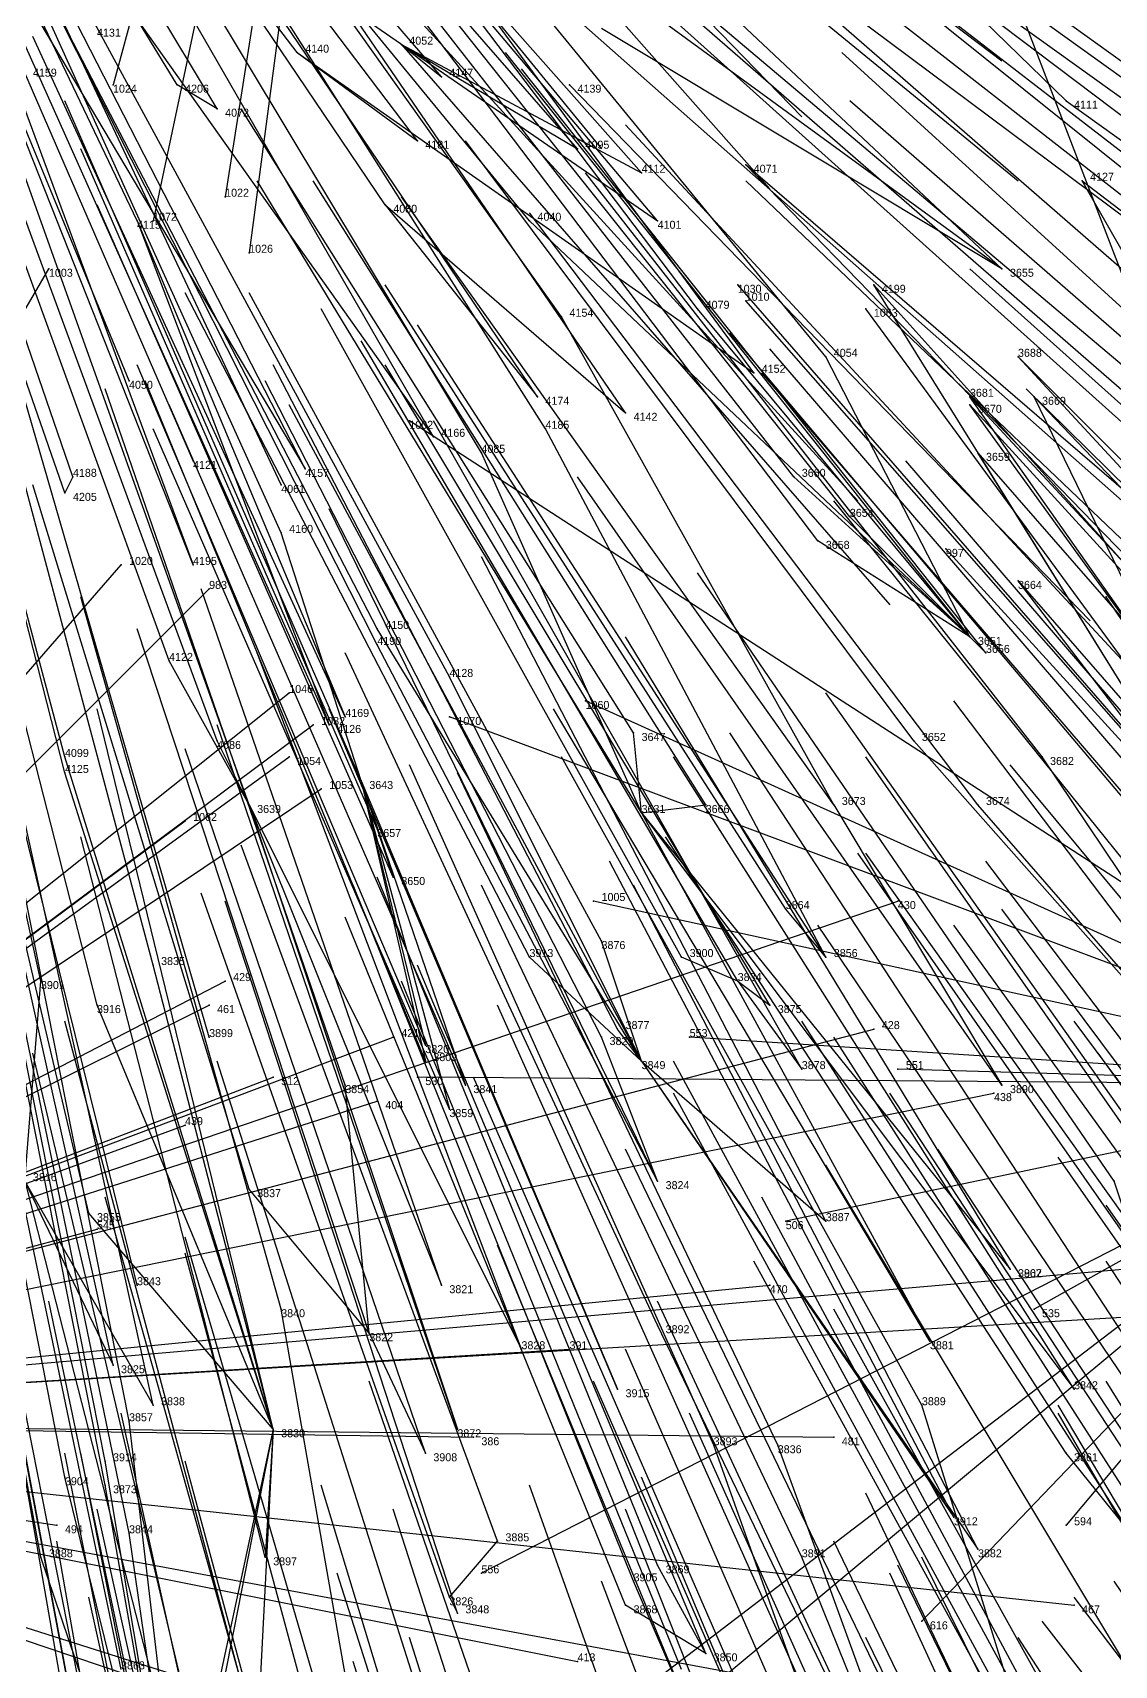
# Model space of a CAD drawing. Extents: x -0.5 to 0.59, y -0.5 to 0.58.
# Drawn here: x 0.061 to 0.196, y -0.3425 to -0.1385 of the extents above; entities that cross this region are included whole.
import ezdxf

# ---------------------------------------------------------------- set-up
doc = ezdxf.new("R2010")
doc.units = 0
for name, color, linetype in [('Facilities', 3, 'CONTINUOUS'), ('Facilities_lines', 3, 'CONTINUOUS'), ('Normals', 1, 'CONTINUOUS'), ('Source_points', 5, 'CONTINUOUS'), ('Text', 3, 'CONTINUOUS')]:
    doc.layers.add(name, color=color, linetype=linetype)

msp = doc.modelspace()

# ---------------------------------------------------------------- linework, layer by layer
at = {"layer": 'Facilities', "color": 3}
for p in [(0.107, -0.14, -0.44), (0.094, -0.141, -0.424), (0.128, -0.145, -0.484), (0.084, -0.148, -0.426), (0.105, -0.16, -0.479), (0.074, -0.162, -0.446), (0.182, -0.168, -0.62), (0.073, -0.182, -0.491), (0.111, -0.189, -0.547), (0.081, -0.192, -0.522), (0.066, -0.194, -0.511), (0.092, -0.195, -0.539), (0.178, -0.214, -0.696), (0.102, -0.232, -0.634), (0.088, -0.235, -0.628), (0.137, -0.236, -0.682), (0.161, -0.235, -0.712), (0.16, -0.254, -0.75), (0.149, -0.257, -0.742), (0.083, -0.264, -0.691), (0.137, -0.267, -0.75), (0.139, -0.282, -0.786), (0.074, -0.295, -0.759), (0.103, -0.301, -0.796), (0.091, -0.313, -0.815), (0.113, -0.334, -0.881), (0.145, -0.341, -0.927)]:
    msp.add_point(p, dxfattribs=at)
at = {"layer": 'Facilities_lines', "color": 3}
for p, q in [((0.109, -0.006, -1.25), (0.071, -0.145, -1.25)), ((0.109, -0.006, -1.25), (0.076, -0.162, -1.25)), ((0.109, -0.006, -1.25), (0.085, -0.159, -1.25)), ((0.109, -0.006, -1.25), (0.088, -0.166, -1.25)), ((0.151, -0.109, -0.467), (0.19, -0.147, -0.602)), ((0.182, -0.168, -0.62), (0.108, -0.114, -0.392)), ((0.111, -0.189, -0.547), (0.06, -0.117, -0.328)), ((0.057, -0.129, -0.352), (0.095, -0.193, -0.538)), ((0.097, -0.133, -0.412), (0.139, -0.162, -0.533)), ((0.236, -0.27, -1.25), (0.184, -0.135, -1.25)), ((0.182, -0.168, -0.62), (0.132, -0.138, -0.476)), ((0.057, -0.14, -0.378), (0.081, -0.205, -0.55)), ((0.107, -0.14, -0.44), (0.129, -0.153, -0.5)), ((0.107, -0.14, -0.44), (0.137, -0.156, -0.518)), ((0.107, -0.14, -0.44), (0.112, -0.144, -0.456)), ((0.094, -0.141, -0.424), (0.151, -0.181, -0.59)), ((0.094, -0.141, -0.424), (0.109, -0.152, -0.469)), ((0.084, -0.148, -0.426), (0.079, -0.145, -0.414)), ((0.208, -0.205, -0.73), (0.15, -0.155, -0.541)), ((0.2, -0.171, -0.658), (0.192, -0.157, -0.62)), ((0.105, -0.16, -0.479), (0.135, -0.186, -0.576)), ((0.105, -0.16, -0.479), (0.124, -0.184, -0.555)), ((0.074, -0.162, -0.446), (0.098, -0.225, -0.614)), ((0.074, -0.162, -0.446), (0.1, -0.224, -0.613)), ((0.178, -0.214, -0.696), (0.123, -0.162, -0.508)), ((-0.021, -0.312, -1.25), (0.063, -0.168, -1.25)), ((0.236, -0.27, -1.25), (0.149, -0.17, -1.25)), ((0.21, -0.241, -0.799), (0.166, -0.17, -0.595)), ((0.178, -0.214, -0.696), (0.144, -0.173, -0.563)), ((0.236, -0.27, -1.25), (0.15, -0.172, -1.25)), ((0.236, -0.27, -1.25), (0.165, -0.173, -1.25)), ((0.161, -0.235, -0.712), (0.127, -0.174, -0.538)), ((0.178, -0.214, -0.696), (0.16, -0.179, -0.6)), ((0.208, -0.205, -0.73), (0.184, -0.179, -0.642)), ((0.204, -0.221, -0.751), (0.178, -0.184, -0.639)), ((0.204, -0.221, -0.751), (0.178, -0.185, -0.642)), ((0.204, -0.221, -0.751), (0.186, -0.184, -0.656)), ((0.236, -0.27, -1.25), (0.108, -0.187, -1.25)), ((0.16, -0.254, -0.75), (0.125, -0.188, -0.563)), ((0.137, -0.236, -0.682), (0.117, -0.191, -0.559)), ((0.21, -0.241, -0.799), (0.179, -0.191, -0.655)), ((0.066, -0.194, -0.511), (0.065, -0.196, -0.518)), ((0.178, -0.214, -0.696), (0.156, -0.194, -0.623)), ((0.178, -0.214, -0.696), (0.163, -0.199, -0.642)), ((0.102, -0.232, -0.634), (0.092, -0.201, -0.552)), ((0.178, -0.214, -0.696), (0.159, -0.202, -0.643)), ((0.236, -0.27, -1.25), (0.175, -0.203, -1.25)), ((-0.021, -0.312, -1.25), (0.072, -0.205, -1.25)), ((-0.021, -0.312, -1.25), (0.083, -0.208, -1.25)), ((0.21, -0.241, -0.799), (0.184, -0.207, -0.693)), ((0.236, -0.27, -1.25), (0.195, -0.209, -1.25)), ((0.137, -0.267, -0.75), (0.104, -0.213, -0.593)), ((0.178, -0.214, -0.696), (0.18, -0.216, -0.702)), ((0.139, -0.282, -0.786), (0.104, -0.215, -0.597)), ((0.088, -0.235, -0.628), (0.078, -0.217, -0.576)), ((0.137, -0.267, -0.75), (0.113, -0.219, -0.615)), ((-0.021, -0.312, -1.25), (0.093, -0.221, -1.25)), ((0.236, -0.27, -1.25), (0.13, -0.222, -1.25)), ((0.236, -0.27, -1.25), (0.113, -0.224, -1.25)), ((-0.021, -0.312, -1.25), (0.096, -0.225, -1.25)), ((0.137, -0.236, -0.682), (0.136, -0.226, -0.66)), ((0.088, -0.235, -0.628), (0.084, -0.227, -0.606)), ((0.232, -0.296, -0.94), (0.171, -0.227, -0.711)), ((-0.021, -0.312, -1.25), (0.093, -0.229, -1.25)), ((0.091, -0.313, -0.815), (0.065, -0.229, -0.594)), ((0.232, -0.296, -0.94), (0.187, -0.229, -0.739)), ((0.091, -0.313, -0.815), (0.065, -0.231, -0.599)), ((0.102, -0.232, -0.634), (0.106, -0.244, -0.666)), ((0.102, -0.232, -0.634), (0.104, -0.238, -0.65)), ((0.102, -0.232, -0.634), (0.11, -0.267, -0.722)), ((0.102, -0.232, -0.634), (0.11, -0.265, -0.717)), ((0.102, -0.232, -0.634), (0.115, -0.27, -0.734)), ((0.102, -0.232, -0.634), (0.113, -0.273, -0.739)), ((0.102, -0.232, -0.634), (0.134, -0.308, -0.84)), ((-0.021, -0.312, -1.25), (0.097, -0.233, -1.25)), ((0.088, -0.235, -0.628), (0.112, -0.295, -0.789)), ((0.088, -0.235, -0.628), (0.122, -0.303, -0.816)), ((0.088, -0.235, -0.628), (0.114, -0.313, -0.833)), ((0.137, -0.236, -0.682), (0.145, -0.235, -0.691)), ((0.137, -0.236, -0.682), (0.191, -0.308, -0.905)), ((0.137, -0.236, -0.682), (0.183, -0.293, -0.864)), ((0.137, -0.236, -0.682), (0.173, -0.302, -0.871)), ((0.137, -0.236, -0.682), (0.183, -0.293, -0.865)), ((0.161, -0.235, -0.712), (0.182, -0.27, -0.815)), ((0.232, -0.296, -0.94), (0.179, -0.235, -0.738)), ((-0.021, -0.312, -1.25), (0.08, -0.237, -1.25)), ((-0.021, -0.312, -1.25), (0.169, -0.247, -1.25)), ((0.236, -0.27, -1.25), (0.131, -0.247, -1.25)), ((0.16, -0.254, -0.75), (0.155, -0.248, -0.731)), ((0.137, -0.267, -0.75), (0.132, -0.252, -0.712)), ((0.091, -0.313, -0.815), (0.076, -0.255, -0.664)), ((0.137, -0.267, -0.75), (0.123, -0.254, -0.705)), ((0.149, -0.257, -0.742), (0.142, -0.254, -0.727)), ((-0.021, -0.312, -1.25), (0.085, -0.257, -1.25)), ((0.06, -0.282, -0.72), (0.062, -0.257, -0.661)), ((0.149, -0.257, -0.742), (0.153, -0.26, -0.755)), ((0.149, -0.257, -0.742), (0.157, -0.268, -0.775)), ((-0.021, -0.312, -1.25), (0.083, -0.26, -1.25)), ((0.091, -0.313, -0.815), (0.069, -0.26, -0.673)), ((-0.021, -0.312, -1.25), (0.166, -0.263, -1.25)), ((0.137, -0.267, -0.75), (0.134, -0.263, -0.737)), ((-0.021, -0.312, -1.25), (0.106, -0.264, -1.25)), ((0.139, -0.282, -0.786), (0.132, -0.264, -0.739)), ((0.236, -0.27, -1.25), (0.143, -0.264, -1.25)), ((0.137, -0.267, -0.75), (0.179, -0.328, -0.934)), ((0.137, -0.267, -0.75), (0.16, -0.287, -0.821)), ((0.137, -0.267, -0.75), (0.176, -0.324, -0.922)), ((-0.021, -0.312, -1.25), (0.091, -0.269, -1.25)), ((0.236, -0.27, -1.25), (0.109, -0.269, -1.25)), ((0.236, -0.27, -1.25), (0.169, -0.268, -1.25)), ((-0.021, -0.312, -1.25), (0.181, -0.271, -1.25)), ((0.103, -0.301, -0.796), (0.1, -0.27, -0.72)), ((0.236, -0.27, -1.25), (0.117, -0.331, -1.25)), ((0.236, -0.27, -1.25), (0.122, -0.365, -1.25)), ((0.236, -0.27, -1.25), (0.13, -0.351, -1.25)), ((0.236, -0.27, -1.25), (0.155, -0.287, -1.25)), ((0.236, -0.27, -1.25), (0.172, -0.337, -1.25)), ((0.236, -0.27, -1.25), (0.186, -0.298, -1.25)), ((0.236, -0.27, -1.25), (0.19, -0.325, -1.25)), ((-0.021, -0.312, -1.25), (0.104, -0.272, -1.25)), ((-0.021, -0.312, -1.25), (0.08, -0.275, -1.25)), ((0.06, -0.282, -0.72), (0.071, -0.305, -0.784)), ((0.06, -0.282, -0.72), (0.076, -0.31, -0.797)), ((0.103, -0.301, -0.796), (0.088, -0.283, -0.742)), ((0.211, -0.327, -0.971), (0.196, -0.282, -0.859)), ((0.091, -0.313, -0.815), (0.068, -0.286, -0.736)), ((-0.021, -0.312, -1.25), (0.069, -0.288, -1.25)), ((-0.021, -0.312, -1.25), (0.22, -0.291, -1.25)), ((-0.021, -0.312, -1.25), (0.153, -0.295, -1.25)), ((-0.021, -0.312, -1.25), (0.197, -0.299, -1.25)), ((0.106, -0.378, -0.981), (0.092, -0.298, -0.78)), ((0.103, -0.301, -0.796), (0.11, -0.316, -0.837)), ((0.178, -0.381, -1.052), (0.139, -0.3, -0.827)), ((-0.021, -0.312, -1.25), (0.128, -0.303, -1.25)), ((0.185, -0.352, -0.995), (0.172, -0.31, -0.886)), ((-0.021, -0.312, -1.25), (0.116, -0.314, -1.25)), ((-0.021, -0.312, -1.25), (0.139, -0.366, -1.25)), ((-0.021, -0.312, -1.25), (0.129, -0.342, -1.25)), ((-0.021, -0.312, -1.25), (0.184, -0.35, -1.25)), ((-0.021, -0.312, -1.25), (0.191, -0.335, -1.25)), ((-0.021, -0.312, -1.25), (0.127, -0.359, -1.25)), ((-0.021, -0.312, -1.25), (0.161, -0.314, -1.25)), ((-0.021, -0.312, -1.25), (0.064, -0.325, -1.25)), ((0.082, -0.388, -0.991), (0.073, -0.312, -0.8)), ((0.091, -0.313, -0.815), (0.081, -0.364, -0.932)), ((0.091, -0.313, -0.815), (0.082, -0.355, -0.912)), ((0.091, -0.313, -0.815), (0.089, -0.352, -0.908)), ((0.091, -0.313, -0.815), (0.09, -0.329, -0.854)), ((0.172, -0.388, -1.061), (0.146, -0.315, -0.867)), ((0.178, -0.381, -1.052), (0.154, -0.315, -0.877)), ((0.211, -0.342, -1.005), (0.19, -0.316, -0.922)), ((0.082, -0.388, -0.991), (0.07, -0.317, -0.811)), ((0.082, -0.388, -0.991), (0.065, -0.319, -0.815)), ((0.082, -0.388, -0.991), (0.07, -0.32, -0.82)), ((0.082, -0.388, -0.991), (0.073, -0.326, -0.834)), ((0.113, -0.334, -0.881), (0.119, -0.327, -0.87)), ((0.082, -0.388, -0.991), (0.062, -0.329, -0.836)), ((0.145, -0.341, -0.927), (0.139, -0.33, -0.895)), ((0.178, -0.381, -1.052), (0.157, -0.329, -0.911)), ((0.169, -0.409, -1.107), (0.136, -0.332, -0.896)), ((0.113, -0.334, -0.881), (0.114, -0.336, -0.886)), ((0.145, -0.341, -0.927), (0.135, -0.335, -0.904))]:
    msp.add_line(p, q, dxfattribs=at)
at = {"layer": 'Normals', "color": 1}
for p, q in [((0.079, -0.145, -0.414), (0.031, -0.066, -0.451)), ((0.094, -0.141, -0.424), (0.038, -0.067, -0.461)), ((0.084, -0.148, -0.426), (0.036, -0.068, -0.462)), ((0.112, -0.144, -0.456), (0.051, -0.073, -0.492)), ((0.074, -0.162, -0.446), (0.034, -0.078, -0.482)), ((0.109, -0.152, -0.469), (0.053, -0.078, -0.505)), ((0.105, -0.16, -0.479), (0.053, -0.083, -0.516)), ((0.129, -0.153, -0.5), (0.068, -0.083, -0.537)), ((0.074, -0.082, -0.278), (0.132, -0.153, -0.236)), ((0.093, -0.083, -0.312), (0.157, -0.149, -0.272)), ((0.137, -0.156, -0.518), (0.075, -0.086, -0.555)), ((0.108, -0.086, -0.344), (0.182, -0.142, -0.307)), ((0.092, -0.089, -0.32), (0.153, -0.158, -0.281)), ((0.123, -0.162, -0.508), (0.064, -0.09, -0.545)), ((0.139, -0.162, -0.533), (0.079, -0.091, -0.571)), ((0.073, -0.182, -0.491), (0.038, -0.097, -0.53)), ((0.127, -0.174, -0.538), (0.073, -0.098, -0.575)), ((0.144, -0.173, -0.563), (0.088, -0.099, -0.6)), ((0.112, -0.098, -0.371), (0.184, -0.157, -0.337)), ((0.128, -0.1, -0.405), (0.199, -0.157, -0.366)), ((0.151, -0.181, -0.59), (0.096, -0.106, -0.627)), ((0.182, -0.168, -0.62), (0.115, -0.105, -0.659)), ((0.066, -0.194, -0.511), (0.036, -0.107, -0.552)), ((0.124, -0.184, -0.555), (0.072, -0.107, -0.592)), ((0.16, -0.179, -0.6), (0.101, -0.107, -0.637)), ((0.065, -0.196, -0.518), (0.035, -0.11, -0.558)), ((0.081, -0.192, -0.522), (0.045, -0.109, -0.563)), ((0.111, -0.189, -0.547), (0.065, -0.109, -0.586)), ((0.125, -0.188, -0.563), (0.075, -0.109, -0.6)), ((0.135, -0.186, -0.576), (0.083, -0.11, -0.613)), ((0.146, -0.11, -0.458), (0.221, -0.164, -0.419)), ((0.151, -0.109, -0.467), (0.226, -0.163, -0.428)), ((0.095, -0.193, -0.538), (0.053, -0.111, -0.578)), ((0.092, -0.195, -0.539), (0.053, -0.112, -0.579)), ((0.117, -0.191, -0.559), (0.069, -0.111, -0.597)), ((0.151, -0.111, -0.469), (0.226, -0.165, -0.431)), ((0.092, -0.201, -0.552), (0.054, -0.117, -0.591)), ((0.081, -0.205, -0.55), (0.047, -0.119, -0.589)), ((0.156, -0.194, -0.623), (0.099, -0.121, -0.66)), ((0.163, -0.199, -0.642), (0.105, -0.126, -0.679)), ((0.159, -0.202, -0.643), (0.103, -0.128, -0.68)), ((0.13, -0.127, -0.454), (0.199, -0.189, -0.418)), ((0.151, -0.127, -0.494), (0.226, -0.183, -0.457)), ((0.078, -0.217, -0.576), (0.046, -0.129, -0.613)), ((0.104, -0.213, -0.593), (0.061, -0.13, -0.628)), ((0.102, -0.129, -0.411), (0.164, -0.197, -0.372)), ((0.136, -0.13, -0.471), (0.206, -0.191, -0.432)), ((0.172, -0.13, -0.538), (0.246, -0.186, -0.503)), ((0.104, -0.215, -0.597), (0.062, -0.132, -0.633)), ((0.139, -0.131, -0.478), (0.21, -0.191, -0.439)), ((0.168, -0.131, -0.533), (0.243, -0.189, -0.499)), ((0.113, -0.219, -0.615), (0.068, -0.136, -0.651)), ((0.128, -0.136, -0.466), (0.197, -0.197, -0.428)), ((0.229, -0.196, -0.753), (0.159, -0.135, -0.791)), ((0.169, -0.137, -0.543), (0.242, -0.194, -0.507)), ((0.065, -0.229, -0.594), (0.041, -0.139, -0.632)), ((0.084, -0.227, -0.606), (0.052, -0.14, -0.643)), ((0.098, -0.225, -0.614), (0.06, -0.14, -0.65)), ((0.1, -0.224, -0.613), (0.061, -0.139, -0.648)), ((0.107, -0.14, -0.44), (0.168, -0.21, -0.404)), ((0.065, -0.231, -0.599), (0.042, -0.141, -0.638)), ((0.178, -0.214, -0.696), (0.12, -0.141, -0.733)), ((0.23, -0.203, -0.768), (0.162, -0.141, -0.806)), ((0.18, -0.216, -0.702), (0.122, -0.143, -0.738)), ((0.071, -0.145, -1.25), (0.071, -0.145, -1.15)), ((0.128, -0.145, -0.484), (0.193, -0.212, -0.448)), ((0.088, -0.235, -0.628), (0.057, -0.148, -0.665)), ((0.102, -0.232, -0.634), (0.065, -0.147, -0.671)), ((0.136, -0.226, -0.66), (0.087, -0.148, -0.699)), ((0.233, -0.208, -0.781), (0.163, -0.147, -0.818)), ((0.19, -0.147, -0.602), (0.265, -0.201, -0.563)), ((0.198, -0.218, -0.735), (0.135, -0.15, -0.773)), ((0.104, -0.238, -0.65), (0.067, -0.153, -0.688)), ((0.171, -0.227, -0.711), (0.115, -0.152, -0.746)), ((0.15, -0.155, -0.541), (0.215, -0.222, -0.504)), ((0.137, -0.236, -0.682), (0.089, -0.157, -0.72)), ((0.145, -0.235, -0.691), (0.096, -0.157, -0.729)), ((0.187, -0.229, -0.739), (0.13, -0.156, -0.777)), ((0.217, -0.221, -0.774), (0.15, -0.157, -0.812)), ((0.192, -0.157, -0.62), (0.265, -0.213, -0.582)), ((0.085, -0.159, -1.25), (0.085, -0.159, -1.15)), ((0.161, -0.235, -0.712), (0.107, -0.159, -0.749)), ((0.106, -0.244, -0.666), (0.069, -0.16, -0.704)), ((0.179, -0.235, -0.738), (0.123, -0.161, -0.776)), ((0.076, -0.162, -1.25), (0.076, -0.162, -1.15)), ((0.076, -0.255, -0.664), (0.052, -0.165, -0.7)), ((0.062, -0.257, -0.661), (0.042, -0.166, -0.697)), ((0.088, -0.166, -1.25), (0.088, -0.166, -1.15)), ((0.063, -0.168, -1.25), (0.063, -0.168, -1.15)), ((0.247, -0.23, -0.844), (0.178, -0.168, -0.881)), ((0.069, -0.26, -0.673), (0.046, -0.17, -0.708)), ((0.123, -0.254, -0.705), (0.08, -0.171, -0.742)), ((0.132, -0.252, -0.712), (0.088, -0.171, -0.749)), ((0.155, -0.248, -0.731), (0.105, -0.17, -0.768)), ((0.149, -0.17, -1.25), (0.149, -0.17, -1.15)), ((0.166, -0.17, -0.595), (0.228, -0.239, -0.557)), ((0.142, -0.254, -0.727), (0.097, -0.173, -0.765)), ((0.15, -0.172, -1.25), (0.15, -0.172, -1.15)), ((0.165, -0.173, -1.25), (0.165, -0.173, -1.15)), ((0.083, -0.264, -0.691), (0.057, -0.174, -0.727)), ((0.16, -0.254, -0.75), (0.109, -0.175, -0.786)), ((0.149, -0.257, -0.742), (0.102, -0.177, -0.779)), ((0.208, -0.247, -0.807), (0.148, -0.176, -0.844)), ((0.214, -0.249, -0.821), (0.153, -0.178, -0.857)), ((0.184, -0.179, -0.642), (0.249, -0.244, -0.602)), ((0.11, -0.265, -0.717), (0.074, -0.18, -0.755)), ((0.134, -0.263, -0.737), (0.091, -0.18, -0.774)), ((0.153, -0.26, -0.755), (0.105, -0.18, -0.791)), ((0.213, -0.252, -0.824), (0.152, -0.181, -0.86)), ((0.1, -0.27, -0.72), (0.07, -0.183, -0.758)), ((0.11, -0.267, -0.722), (0.075, -0.182, -0.76)), ((0.132, -0.264, -0.739), (0.09, -0.182, -0.776)), ((0.251, -0.248, -0.883), (0.185, -0.183, -0.92)), ((0.115, -0.27, -0.734), (0.078, -0.185, -0.772)), ((0.137, -0.267, -0.75), (0.093, -0.185, -0.787)), ((0.178, -0.184, -0.639), (0.24, -0.251, -0.6)), ((0.178, -0.185, -0.642), (0.24, -0.253, -0.604)), ((0.186, -0.184, -0.656), (0.25, -0.251, -0.617)), ((0.108, -0.187, -1.25), (0.108, -0.187, -1.15)), ((0.157, -0.268, -0.775), (0.111, -0.187, -0.811)), ((0.113, -0.273, -0.739), (0.076, -0.188, -0.777)), ((0.179, -0.191, -0.655), (0.24, -0.261, -0.617)), ((0.231, -0.263, -0.874), (0.17, -0.192, -0.912)), ((0.088, -0.283, -0.742), (0.061, -0.195, -0.78)), ((0.182, -0.27, -0.815), (0.129, -0.194, -0.852)), ((0.068, -0.286, -0.736), (0.047, -0.197, -0.774)), ((0.219, -0.269, -0.867), (0.161, -0.197, -0.904)), ((0.139, -0.282, -0.786), (0.098, -0.198, -0.822)), ((0.16, -0.287, -0.821), (0.117, -0.204, -0.858)), ((0.175, -0.203, -1.25), (0.175, -0.203, -1.15)), ((0.074, -0.295, -0.759), (0.052, -0.206, -0.799)), ((0.072, -0.205, -1.25), (0.072, -0.205, -1.15)), ((0.196, -0.282, -0.859), (0.144, -0.206, -0.897)), ((0.112, -0.295, -0.789), (0.082, -0.208, -0.827)), ((0.083, -0.208, -1.25), (0.083, -0.208, -1.15)), ((0.184, -0.207, -0.693), (0.245, -0.277, -0.656)), ((0.092, -0.298, -0.78), (0.067, -0.209, -0.818)), ((0.195, -0.209, -1.25), (0.195, -0.209, -1.15)), ((0.103, -0.301, -0.796), (0.074, -0.213, -0.834)), ((0.183, -0.293, -0.864), (0.135, -0.214, -0.902)), ((0.183, -0.293, -0.865), (0.135, -0.214, -0.903)), ((0.071, -0.305, -0.784), (0.051, -0.215, -0.822)), ((0.122, -0.303, -0.816), (0.089, -0.216, -0.853)), ((0.139, -0.3, -0.827), (0.1, -0.216, -0.865)), ((0.076, -0.31, -0.797), (0.056, -0.219, -0.835)), ((0.073, -0.312, -0.8), (0.055, -0.221, -0.837)), ((0.093, -0.221, -1.25), (0.093, -0.221, -1.15)), ((0.13, -0.222, -1.25), (0.13, -0.222, -1.15)), ((0.213, -0.296, -0.913), (0.16, -0.221, -0.951)), ((0.232, -0.296, -0.94), (0.176, -0.222, -0.977)), ((0.091, -0.313, -0.815), (0.069, -0.223, -0.853)), ((0.134, -0.308, -0.84), (0.098, -0.223, -0.878)), ((0.113, -0.224, -1.25), (0.113, -0.224, -1.15)), ((0.173, -0.302, -0.871), (0.126, -0.223, -0.909)), ((0.07, -0.317, -0.811), (0.052, -0.226, -0.848)), ((0.114, -0.313, -0.833), (0.084, -0.225, -0.87)), ((0.096, -0.225, -1.25), (0.096, -0.225, -1.15)), ((0.199, -0.304, -0.907), (0.148, -0.226, -0.945)), ((0.065, -0.319, -0.815), (0.047, -0.228, -0.852)), ((0.11, -0.316, -0.837), (0.08, -0.228, -0.875)), ((0.07, -0.32, -0.82), (0.052, -0.229, -0.856)), ((0.093, -0.229, -1.25), (0.093, -0.229, -1.15)), ((0.146, -0.315, -0.867), (0.108, -0.23, -0.905)), ((0.172, -0.31, -0.886), (0.127, -0.229, -0.925)), ((0.191, -0.308, -0.905), (0.141, -0.229, -0.943)), ((0.218, -0.305, -0.937), (0.165, -0.229, -0.975)), ((0.242, -0.301, -0.965), (0.183, -0.23, -1.004)), ((0.154, -0.315, -0.877), (0.114, -0.231, -0.915)), ((0.073, -0.326, -0.834), (0.054, -0.234, -0.871)), ((0.097, -0.233, -1.25), (0.097, -0.233, -1.15)), ((0.062, -0.329, -0.836), (0.045, -0.237, -0.873)), ((0.08, -0.237, -1.25), (0.08, -0.237, -1.15)), ((0.09, -0.329, -0.854), (0.067, -0.239, -0.89)), ((0.119, -0.327, -0.87), (0.087, -0.24, -0.907)), ((0.19, -0.316, -0.922), (0.14, -0.239, -0.961)), ((0.176, -0.324, -0.922), (0.133, -0.242, -0.959)), ((0.217, -0.317, -0.96), (0.164, -0.241, -0.998)), ((0.219, -0.317, -0.962), (0.165, -0.241, -1.001)), ((0.236, -0.316, -0.987), (0.18, -0.242, -1.024)), ((0.139, -0.33, -0.895), (0.104, -0.244, -0.931)), ((0.113, -0.334, -0.881), (0.082, -0.246, -0.917)), ((0.136, -0.332, -0.896), (0.101, -0.245, -0.932)), ((0.157, -0.329, -0.911), (0.117, -0.245, -0.948)), ((0.179, -0.328, -0.934), (0.136, -0.245, -0.971)), ((0.114, -0.336, -0.886), (0.085, -0.247, -0.923)), ((0.131, -0.247, -1.25), (0.131, -0.247, -1.15)), ((0.169, -0.247, -1.25), (0.169, -0.247, -1.15)), ((0.237, -0.322, -1), (0.182, -0.248, -1.037)), ((0.135, -0.335, -0.904), (0.1, -0.249, -0.94)), ((0.211, -0.327, -0.971), (0.159, -0.25, -1.009)), ((0.23, -0.325, -0.996), (0.176, -0.25, -1.033)), ((0.072, -0.343, -0.875), (0.053, -0.252, -0.912)), ((0.145, -0.341, -0.927), (0.109, -0.255, -0.963)), ((0.085, -0.257, -1.25), (0.085, -0.257, -1.15)), ((0.142, -0.343, -0.929), (0.107, -0.257, -0.965)), ((0.068, -0.351, -0.894), (0.05, -0.26, -0.931)), ((0.083, -0.26, -1.25), (0.083, -0.26, -1.15)), ((0.157, -0.345, -0.947), (0.119, -0.26, -0.983)), ((0.089, -0.352, -0.908), (0.065, -0.262, -0.945)), ((0.207, -0.34, -0.996), (0.157, -0.262, -1.033)), ((0.166, -0.263, -1.25), (0.166, -0.263, -1.15)), ((0.246, -0.336, -1.042), (0.191, -0.262, -1.079)), ((0.106, -0.264, -1.25), (0.106, -0.264, -1.15)), ((0.143, -0.264, -1.25), (0.143, -0.264, -1.15)), ((0.211, -0.342, -1.005), (0.161, -0.264, -1.041)), ((0.082, -0.355, -0.912), (0.061, -0.266, -0.95)), ((0.112, -0.355, -0.931), (0.084, -0.267, -0.968)), ((0.185, -0.348, -0.986), (0.141, -0.267, -1.023)), ((0.248, -0.341, -1.054), (0.194, -0.266, -1.092)), ((0.091, -0.269, -1.25), (0.091, -0.269, -1.15)), ((0.109, -0.269, -1.25), (0.109, -0.269, -1.15)), ((0.153, -0.354, -0.965), (0.116, -0.269, -1.002)), ((0.169, -0.268, -1.25), (0.169, -0.268, -1.15)), ((0.185, -0.352, -0.995), (0.141, -0.271, -1.032)), ((0.219, -0.349, -1.029), (0.168, -0.271, -1.066)), ((0.181, -0.271, -1.25), (0.181, -0.271, -1.15)), ((0.104, -0.272, -1.25), (0.104, -0.272, -1.15)), ((0.081, -0.364, -0.932), (0.058, -0.274, -0.97)), ((0.08, -0.275, -1.25), (0.08, -0.275, -1.15)), ((0.175, -0.361, -1.004), (0.135, -0.278, -1.041)), ((0.225, -0.356, -1.052), (0.174, -0.278, -1.089)), ((0.242, -0.355, -1.075), (0.189, -0.279, -1.111)), ((0.208, -0.36, -1.038), (0.16, -0.28, -1.075)), ((0.095, -0.373, -0.962), (0.07, -0.284, -0.999)), ((0.196, -0.366, -1.037), (0.152, -0.284, -1.074)), ((0.248, -0.361, -1.095), (0.195, -0.285, -1.132)), ((0.155, -0.287, -1.25), (0.155, -0.287, -1.15)), ((0.072, -0.38, -0.966), (0.055, -0.289, -1.004)), ((0.069, -0.288, -1.25), (0.069, -0.288, -1.15)), ((0.106, -0.378, -0.981), (0.08, -0.289, -1.018)), ((0.104, -0.38, -0.986), (0.08, -0.291, -1.023)), ((0.154, -0.375, -1.013), (0.119, -0.29, -1.051)), ((0.196, -0.374, -1.055), (0.151, -0.292, -1.092)), ((0.246, -0.37, -1.111), (0.195, -0.292, -1.148)), ((0.153, -0.295, -1.25), (0.153, -0.295, -1.15)), ((0.082, -0.388, -0.991), (0.063, -0.297, -1.029)), ((0.178, -0.381, -1.052), (0.139, -0.297, -1.089)), ((0.206, -0.379, -1.08), (0.161, -0.298, -1.117)), ((0.186, -0.298, -1.25), (0.186, -0.298, -1.15)), ((0.074, -0.391, -0.995), (0.057, -0.3, -1.033)), ((0.128, -0.303, -1.25), (0.128, -0.303, -1.15)), ((0.172, -0.388, -1.061), (0.135, -0.303, -1.099)), ((0.133, -0.394, -1.041), (0.103, -0.307, -1.08)), ((0.168, -0.392, -1.067), (0.131, -0.307, -1.105)), ((0.244, -0.386, -1.141), (0.195, -0.307, -1.178)), ((0.236, -0.389, -1.139), (0.189, -0.31, -1.176)), ((0.092, -0.401, -1.029), (0.072, -0.311, -1.067)), ((0.181, -0.396, -1.089), (0.143, -0.311, -1.126)), ((0.236, -0.392, -1.142), (0.189, -0.311, -1.179)), ((0.075, -0.405, -1.03), (0.059, -0.313, -1.066)), ((0.116, -0.314, -1.25), (0.116, -0.314, -1.15)), ((0.161, -0.314, -1.25), (0.161, -0.314, -1.15)), ((0.083, -0.407, -1.038), (0.065, -0.316, -1.075)), ((0.085, -0.407, -1.039), (0.067, -0.316, -1.076)), ((0.104, -0.406, -1.048), (0.08, -0.317, -1.086)), ((0.124, -0.409, -1.068), (0.097, -0.32, -1.106)), ((0.154, -0.407, -1.088), (0.123, -0.32, -1.126)), ((0.173, -0.405, -1.101), (0.137, -0.319, -1.138)), ((0.205, -0.405, -1.135), (0.165, -0.321, -1.172)), ((0.089, -0.413, -1.056), (0.069, -0.323, -1.094)), ((0.134, -0.41, -1.079), (0.106, -0.323, -1.118)), ((0.169, -0.409, -1.107), (0.135, -0.323, -1.144)), ((0.064, -0.325, -1.25), (0.064, -0.325, -1.15)), ((0.19, -0.325, -1.25), (0.19, -0.325, -1.15)), ((0.08, -0.418, -1.065), (0.064, -0.327, -1.102)), ((0.201, -0.41, -1.142), (0.161, -0.327, -1.18)), ((0.21, -0.414, -1.161), (0.169, -0.33, -1.196)), ((0.214, -0.414, -1.165), (0.172, -0.329, -1.196)), ((0.127, -0.419, -1.095), (0.099, -0.331, -1.134)), ((0.117, -0.331, -1.25), (0.117, -0.331, -1.15)), ((0.165, -0.419, -1.125), (0.132, -0.332, -1.163)), ((0.207, -0.416, -1.162), (0.168, -0.331, -1.198)), ((0.252, -0.415, -1.214), (0.196, -0.332, -1.218)), ((0.088, -0.424, -1.083), (0.068, -0.334, -1.121)), ((0.251, -0.413, -1.209), (0.191, -0.334, -1.219)), ((0.191, -0.335, -1.25), (0.191, -0.335, -1.15)), ((0.172, -0.337, -1.25), (0.172, -0.337, -1.15)), ((0.248, -0.415, -1.21), (0.187, -0.337, -1.22)), ((0.136, -0.427, -1.121), (0.108, -0.339, -1.158)), ((0.208, -0.427, -1.189), (0.165, -0.339, -1.207)), ((0.238, -0.422, -1.21), (0.184, -0.339, -1.224)), ((0.129, -0.431, -1.124), (0.101, -0.342, -1.161)), ((0.129, -0.342, -1.25), (0.129, -0.342, -1.15))]:
    msp.add_line(p, q, dxfattribs=at)
at = {"layer": 'Source_points', "color": 5}
for p in [(0.112, -0.144, -0.456), (0.071, -0.145, -1.25), (0.079, -0.145, -0.414), (0.19, -0.147, -0.602), (0.109, -0.152, -0.469), (0.129, -0.153, -0.5), (0.15, -0.155, -0.541), (0.137, -0.156, -0.518), (0.192, -0.157, -0.62), (0.085, -0.159, -1.25), (0.076, -0.162, -1.25), (0.123, -0.162, -0.508), (0.139, -0.162, -0.533), (0.088, -0.166, -1.25), (0.063, -0.168, -1.25), (0.149, -0.17, -1.25), (0.166, -0.17, -0.595), (0.144, -0.173, -0.563), (0.15, -0.172, -1.25), (0.165, -0.173, -1.25), (0.127, -0.174, -0.538), (0.16, -0.179, -0.6), (0.184, -0.179, -0.642), (0.151, -0.181, -0.59), (0.124, -0.184, -0.555), (0.178, -0.184, -0.639), (0.178, -0.185, -0.642), (0.186, -0.184, -0.656), (0.108, -0.187, -1.25), (0.135, -0.186, -0.576), (0.125, -0.188, -0.563), (0.117, -0.191, -0.559), (0.179, -0.191, -0.655), (0.095, -0.193, -0.538), (0.156, -0.194, -0.623), (0.065, -0.196, -0.518), (0.163, -0.199, -0.642), (0.092, -0.201, -0.552), (0.159, -0.202, -0.643), (0.175, -0.203, -1.25), (0.072, -0.205, -1.25), (0.081, -0.205, -0.55), (0.083, -0.208, -1.25), (0.184, -0.207, -0.693), (0.195, -0.209, -1.25), (0.104, -0.213, -0.593), (0.104, -0.215, -0.597), (0.18, -0.216, -0.702), (0.078, -0.217, -0.576), (0.113, -0.219, -0.615), (0.093, -0.221, -1.25), (0.13, -0.222, -1.25), (0.1, -0.224, -0.613), (0.113, -0.224, -1.25), (0.096, -0.225, -1.25), (0.098, -0.225, -0.614), (0.136, -0.226, -0.66), (0.084, -0.227, -0.606), (0.171, -0.227, -0.711), (0.065, -0.229, -0.594), (0.093, -0.229, -1.25), (0.187, -0.229, -0.739), (0.065, -0.231, -0.599), (0.097, -0.233, -1.25), (0.145, -0.235, -0.691), (0.179, -0.235, -0.738), (0.08, -0.237, -1.25), (0.104, -0.238, -0.65), (0.106, -0.244, -0.666), (0.131, -0.247, -1.25), (0.155, -0.248, -0.731), (0.169, -0.247, -1.25), (0.132, -0.252, -0.712), (0.076, -0.255, -0.664), (0.123, -0.254, -0.705), (0.142, -0.254, -0.727), (0.062, -0.257, -0.661), (0.085, -0.257, -1.25), (0.069, -0.26, -0.673), (0.083, -0.26, -1.25), (0.153, -0.26, -0.755), (0.134, -0.263, -0.737), (0.166, -0.263, -1.25), (0.106, -0.264, -1.25), (0.11, -0.265, -0.717), (0.132, -0.264, -0.739), (0.143, -0.264, -1.25), (0.11, -0.267, -0.722), (0.091, -0.269, -1.25), (0.109, -0.269, -1.25), (0.157, -0.268, -0.775), (0.169, -0.268, -1.25), (0.1, -0.27, -0.72), (0.115, -0.27, -0.734), (0.181, -0.271, -1.25), (0.182, -0.27, -0.815), (0.104, -0.272, -1.25), (0.113, -0.273, -0.739), (0.08, -0.275, -1.25), (0.088, -0.283, -0.742), (0.196, -0.282, -0.859), (0.068, -0.286, -0.736), (0.155, -0.287, -1.25), (0.16, -0.287, -0.821), (0.069, -0.288, -1.25), (0.183, -0.293, -0.864), (0.183, -0.293, -0.865), (0.112, -0.295, -0.789), (0.153, -0.295, -1.25), (0.092, -0.298, -0.78), (0.186, -0.298, -1.25), (0.139, -0.3, -0.827), (0.122, -0.303, -0.816), (0.128, -0.303, -1.25), (0.173, -0.302, -0.871), (0.071, -0.305, -0.784), (0.134, -0.308, -0.84), (0.191, -0.308, -0.905), (0.076, -0.31, -0.797), (0.172, -0.31, -0.886), (0.073, -0.312, -0.8), (0.114, -0.313, -0.833), (0.116, -0.314, -1.25), (0.161, -0.314, -1.25), (0.11, -0.316, -0.837), (0.146, -0.315, -0.867), (0.154, -0.315, -0.877), (0.19, -0.316, -0.922), (0.07, -0.317, -0.811), (0.065, -0.319, -0.815), (0.07, -0.32, -0.82), (0.176, -0.324, -0.922), (0.064, -0.325, -1.25), (0.073, -0.326, -0.834), (0.19, -0.325, -1.25), (0.119, -0.327, -0.87), (0.179, -0.328, -0.934), (0.062, -0.329, -0.836), (0.09, -0.329, -0.854), (0.139, -0.33, -0.895), (0.157, -0.329, -0.911), (0.117, -0.331, -1.25), (0.136, -0.332, -0.896), (0.114, -0.336, -0.886), (0.135, -0.335, -0.904), (0.191, -0.335, -1.25), (0.172, -0.337, -1.25), (0.129, -0.342, -1.25)]:
    msp.add_point(p, dxfattribs=at)

# ---------------------------------------------------------------- texts
at = {"layer": 'Text', "color": 3}
for s, p in [('4131', (0.069, -0.139, -0.385)), ('4140', (0.095, -0.141, -0.424)), ('4052', (0.108, -0.14, -0.44)), ('4159', (0.061, -0.144, -0.39)), ('4147', (0.113, -0.144, -0.456)), ('1024', (0.071, -0.146, -1.25)), ('4206', (0.08, -0.146, -0.414)), ('4139', (0.129, -0.146, -0.484)), ('4072', (0.085, -0.149, -0.426)), ('4111', (0.191, -0.148, -0.602)), ('4181', (0.11, -0.153, -0.469)), ('4095', (0.13, -0.153, -0.5)), ('4112', (0.137, -0.156, -0.518)), ('4071', (0.151, -0.156, -0.541)), ('4127', (0.193, -0.157, -0.62)), ('1022', (0.085, -0.159, -1.25)), ('1072', (0.076, -0.162, -1.25)), ('4080', (0.106, -0.161, -0.479)), ('4040', (0.124, -0.162, -0.508)), ('4115', (0.074, -0.163, -0.446)), ('4101', (0.139, -0.163, -0.533)), ('1026', (0.088, -0.166, -1.25)), ('1003', (0.063, -0.169, -1.25)), ('3655', (0.183, -0.169, -0.62)), ('1030', (0.149, -0.171, -1.25)), ('1010', (0.15, -0.172, -1.25)), ('4199', (0.167, -0.171, -0.595)), ('4154', (0.128, -0.174, -0.538)), ('4079', (0.145, -0.173, -0.563)), ('1063', (0.166, -0.174, -1.25)), ('4054', (0.161, -0.179, -0.6)), ('3688', (0.184, -0.179, -0.642)), ('4152', (0.152, -0.181, -0.59)), ('4050', (0.073, -0.183, -0.491)), ('3681', (0.178, -0.184, -0.639)), ('4174', (0.125, -0.185, -0.555)), ('3670', (0.179, -0.186, -0.642)), ('3669', (0.187, -0.185, -0.656)), ('1002', (0.108, -0.188, -1.25)), ('4185', (0.125, -0.188, -0.563)), ('4142', (0.136, -0.187, -0.576)), ('4166', (0.112, -0.189, -0.547)), ('4085', (0.117, -0.191, -0.559)), ('3659', (0.18, -0.192, -0.655)), ('4188', (0.066, -0.194, -0.511)), ('4121', (0.081, -0.193, -0.522)), ('4157', (0.095, -0.194, -0.538)), ('3660', (0.157, -0.194, -0.623)), ('4061', (0.092, -0.196, -0.539)), ('4205', (0.066, -0.197, -0.518)), ('3654', (0.163, -0.199, -0.642)), ('4160', (0.093, -0.201, -0.552)), ('1020', (0.073, -0.205, -1.25)), ('4195', (0.081, -0.205, -0.55)), ('3658', (0.16, -0.203, -0.643)), ('997', (0.175, -0.204, -1.25)), ('983', (0.083, -0.208, -1.25)), ('3664', (0.184, -0.208, -0.693)), ('4150', (0.105, -0.213, -0.593)), ('4190', (0.104, -0.215, -0.597)), ('3651', (0.179, -0.215, -0.696)), ('4122', (0.078, -0.217, -0.576)), ('3656', (0.18, -0.216, -0.702)), ('4128', (0.113, -0.219, -0.615)), ('1046', (0.093, -0.221, -1.25)), ('1060', (0.13, -0.223, -1.25)), ('1032', (0.097, -0.225, -1.25)), ('4169', (0.1, -0.224, -0.613)), ('1070', (0.114, -0.225, -1.25)), ('4126', (0.099, -0.226, -0.614)), ('3647', (0.137, -0.227, -0.66)), ('3652', (0.172, -0.227, -0.711)), ('4099', (0.065, -0.229, -0.594)), ('4086', (0.084, -0.228, -0.606)), ('4125', (0.065, -0.231, -0.599)), ('1054', (0.094, -0.23, -1.25)), ('3682', (0.188, -0.23, -0.739)), ('1053', (0.098, -0.233, -1.25)), ('3643', (0.103, -0.233, -0.634)), ('3673', (0.162, -0.235, -0.712)), ('3674', (0.18, -0.235, -0.738)), ('1062', (0.081, -0.237, -1.25)), ('3639', (0.089, -0.236, -0.628)), ('3631', (0.137, -0.236, -0.682)), ('3666', (0.145, -0.236, -0.691)), ('3657', (0.104, -0.239, -0.65)), ('3650', (0.107, -0.245, -0.666)), ('1005', (0.132, -0.247, -1.25)), ('3864', (0.155, -0.248, -0.731)), ('430', (0.169, -0.248, -1.25)), ('3876', (0.132, -0.253, -0.712)), ('3835', (0.077, -0.255, -0.664)), ('3913', (0.123, -0.254, -0.705)), ('3900', (0.143, -0.254, -0.727)), ('3856', (0.161, -0.254, -0.75)), ('3901', (0.062, -0.258, -0.661)), ('429', (0.086, -0.257, -1.25)), ('3834', (0.149, -0.257, -0.742)), ('3916', (0.069, -0.261, -0.673)), ('461', (0.084, -0.261, -1.25)), ('3875', (0.154, -0.261, -0.755)), ('3899', (0.083, -0.264, -0.691)), ('421', (0.107, -0.264, -1.25)), ('3877', (0.135, -0.263, -0.737)), ('553', (0.143, -0.264, -1.25)), ('428', (0.167, -0.263, -1.25)), ('3820', (0.11, -0.266, -0.717)), ('3829', (0.133, -0.265, -0.739)), ('3809', (0.111, -0.267, -0.722)), ('3849', (0.137, -0.268, -0.75)), ('3878', (0.157, -0.268, -0.775)), ('551', (0.17, -0.268, -1.25)), ('512', (0.092, -0.27, -1.25)), ('530', (0.11, -0.27, -1.25)), ('3854', (0.1, -0.271, -0.72)), ('3841', (0.116, -0.271, -0.734)), ('438', (0.181, -0.272, -1.25)), ('3890', (0.183, -0.271, -0.815)), ('404', (0.105, -0.273, -1.25)), ('3859', (0.113, -0.274, -0.739)), ('439', (0.08, -0.275, -1.25)), ('3816', (0.061, -0.282, -0.72)), ('3837', (0.089, -0.284, -0.742)), ('3824', (0.14, -0.283, -0.786)), ('3855', (0.069, -0.287, -0.736)), ('545', (0.069, -0.288, -1.25)), ('506', (0.155, -0.288, -1.25)), ('3887', (0.16, -0.287, -0.821)), ('3862', (0.184, -0.294, -0.864)), ('3907', (0.184, -0.294, -0.865)), ('3843', (0.074, -0.295, -0.759)), ('3821', (0.113, -0.296, -0.789)), ('470', (0.153, -0.296, -1.25)), ('3840', (0.092, -0.299, -0.78)), ('535', (0.187, -0.299, -1.25)), ('3822', (0.103, -0.302, -0.796)), ('3892', (0.14, -0.301, -0.827)), ('3828', (0.122, -0.303, -0.816)), ('391', (0.128, -0.303, -1.25)), ('3881', (0.173, -0.303, -0.871)), ('3825', (0.072, -0.306, -0.784)), ('3915', (0.135, -0.309, -0.84)), ('3842', (0.191, -0.308, -0.905)), ('3838', (0.077, -0.31, -0.797)), ('3889', (0.172, -0.31, -0.886)), ('3857', (0.073, -0.312, -0.8)), ('3830', (0.092, -0.314, -0.815)), ('3872', (0.114, -0.314, -0.833)), ('386', (0.117, -0.315, -1.25)), ('3893', (0.146, -0.315, -0.867)), ('481', (0.162, -0.315, -1.25)), ('3914', (0.071, -0.317, -0.811)), ('3908', (0.111, -0.317, -0.837)), ('3836', (0.154, -0.316, -0.877)), ('3861', (0.191, -0.317, -0.922)), ('3904', (0.065, -0.32, -0.815)), ('3873', (0.071, -0.321, -0.82)), ('3912', (0.176, -0.325, -0.922)), ('594', (0.191, -0.325, -1.25)), ('494', (0.065, -0.326, -1.25)), ('3844', (0.073, -0.326, -0.834)), ('3885', (0.12, -0.327, -0.87)), ('3888', (0.063, -0.329, -0.836)), ('3891', (0.157, -0.329, -0.911)), ('3882', (0.179, -0.329, -0.934)), ('3897', (0.091, -0.33, -0.854)), ('556', (0.117, -0.331, -1.25)), ('3869', (0.14, -0.331, -0.895)), ('3905', (0.136, -0.332, -0.896)), ('3826', (0.113, -0.335, -0.881)), ('3848', (0.115, -0.336, -0.886)), ('3868', (0.136, -0.336, -0.904)), ('467', (0.192, -0.336, -1.25)), ('616', (0.173, -0.338, -1.25)), ('3863', (0.072, -0.343, -0.875)), ('413', (0.129, -0.342, -1.25)), ('3850', (0.146, -0.342, -0.927))]:
    msp.add_text(s, height=0.001, dxfattribs=at).set_placement(p)

doc.saveas('drawing.dxf')
